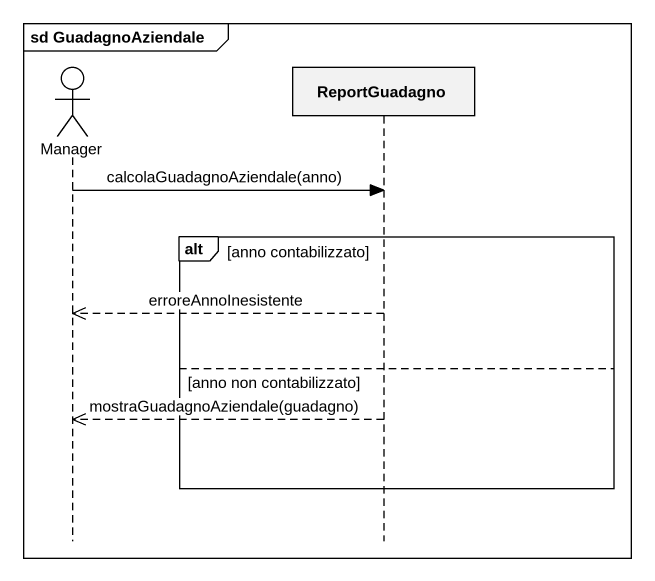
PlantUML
@startuml
mainframe sd GuadagnoAziendale
hide footbox
actor Manager
participant ReportGuadagno

Manager -> ReportGuadagno : calcolaGuadagnoAziendale(anno)
alt anno contabilizzato
  ReportGuadagno -->> Manager : erroreAnnoInesistente
else anno non contabilizzato
  ReportGuadagno -->> Manager : mostraGuadagnoAziendale(guadagno)
end
@enduml
